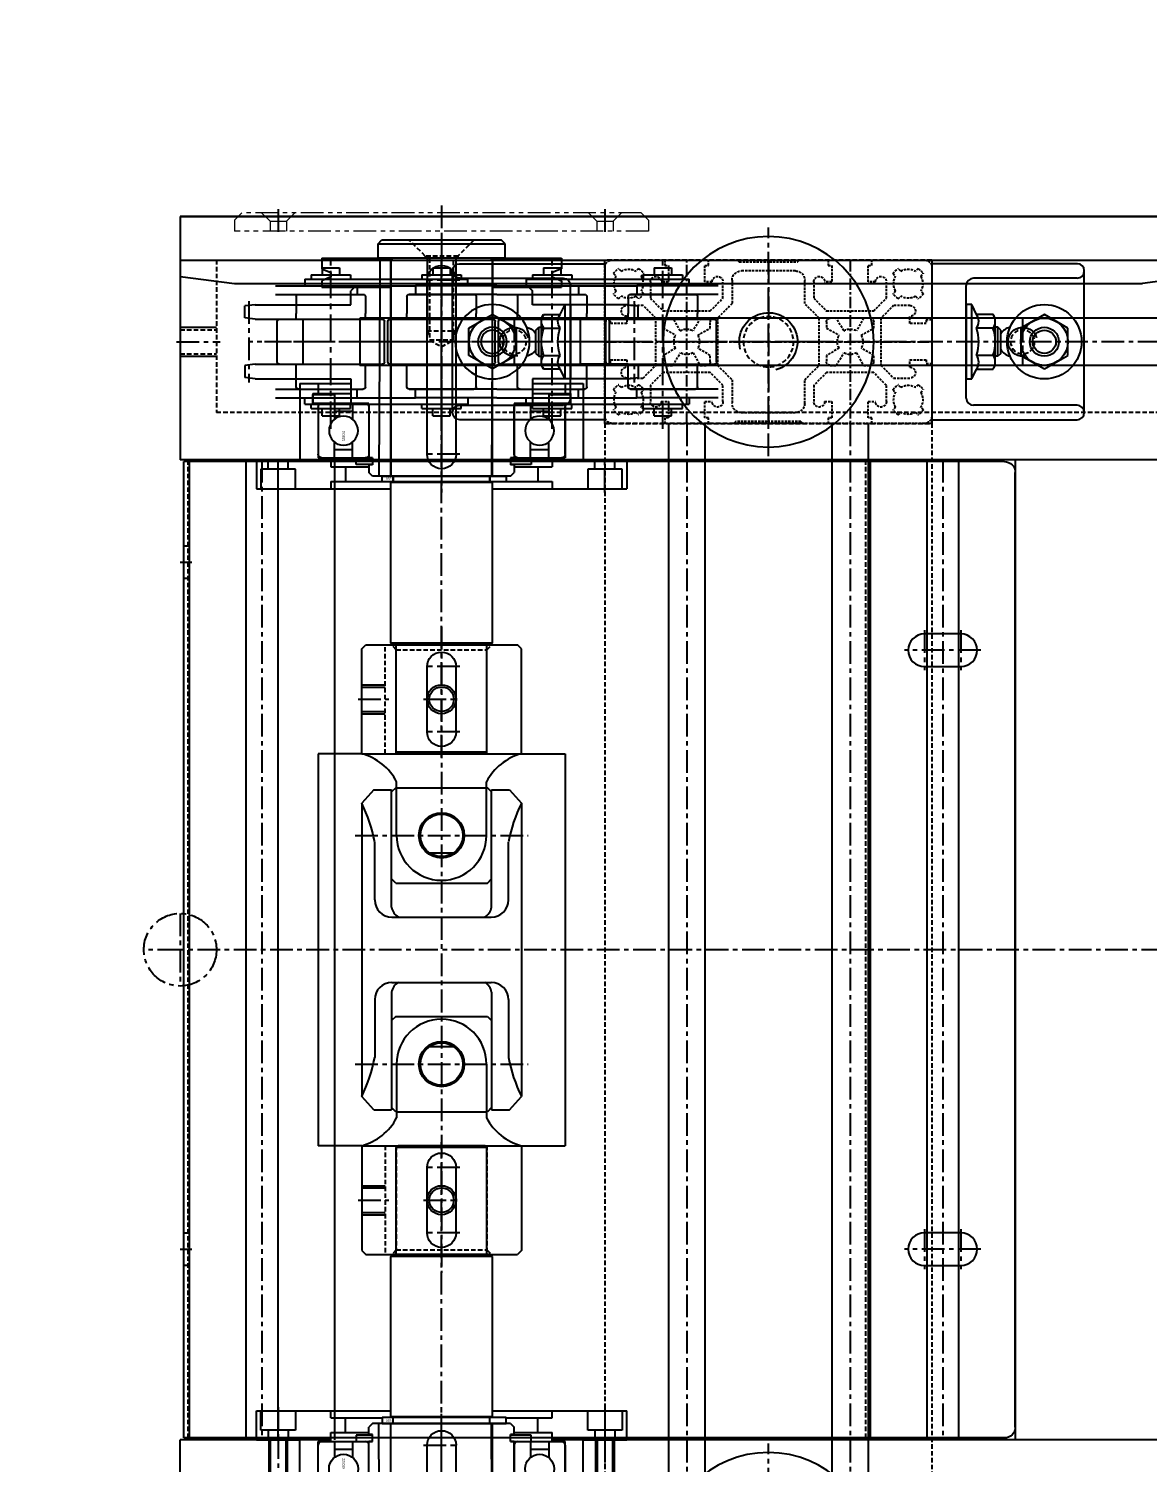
# Model space of a CAD drawing. Header units: inches. Extents: x 0 to 77285, y -118 to 40065.
# Drawn here: x 12512.9 to 12821, y 23039.3 to 23434.3 of the extents above; entities that cross this region are included whole.
import ezdxf
from ezdxf.enums import TextEntityAlignment as Align

# ---------------------------------------------------------------- set-up
doc = ezdxf.new("R2010")
doc.units = ezdxf.units.IN
doc.header["$LTSCALE"] = 5
doc.header["$MEASUREMENT"] = 0
for name, pattern in [('CENTER', [2, 1.25, -0.25, 0.25, -0.25]), ('HIDDEN', [0.375, 0.25, -0.125]), ('PHANTOM', [2.5, 1.25, -0.25, 0.25, -0.25, 0.25, -0.25])]:
    doc.linetypes.add(name, pattern=pattern)
for name, color, linetype in [('11', 1, 'CENTER'), ('22', 2, 'HIDDEN'), ('44', 4, 'Continuous'), ('55', 5, 'Continuous'), ('77', 40, 'HIDDEN'), ('A', 8, 'Continuous'), ('B', 123, 'Continuous'), ('G', 231, 'Continuous'), ('T', 3, 'Continuous'), ('Y', 60, 'Continuous')]:
    doc.layers.add(name, color=color, linetype=linetype)
doc.layers.add('33', color=3, linetype='PHANTOM', lineweight=9)
doc.styles.add('SCI', font='')
doc.styles.get("Standard").update_dxf_attribs({"font": 'arial.ttf'})
doc.styles.get('SCI').set_extended_font_data('Gulim')
doc.dimstyles.new('SCH', dxfattribs={"dimtxt": 2.5, "dimasz": 2, "dimexe": 1.25, "dimexo": 0.625, "dimtad": 1, "dimdec": 8, "dimtxsty": 'SCI', "dimcen": 2.5, "dimclrd": 4, "dimclre": 4, "dimclrt": 7, "dimadec": 8, "dimazin": 2, "dimtfac": 1, "dimtdec": 8, "dimtmove": 0, "dimatfit": 3, "dimfxl": 1, "dimarcsym": 0})

# ---------------------------------------------------------------- blocks, each defined once
blk = doc.blocks.new('A$C632A6005')
for p, q in [((-21.5, 0), (-21.5, -40)), ((21.5, 0), (-21.5, 0)), ((21.5, -40.1), (21.5, 0)), ((-17.5, -40), (-17.5, -11.5)), ((-15.5, -9.5), (15.5, -9.5)), ((10.25, -9.5), (-10.25, -9.5)), ((-10.25, -9.5), (-10.25, -11)), ((-10.25, -11), (10.25, -11)), ((-10.25, -11), (-7.51, -12.3)), ((7.51, -12.3), (10.25, -11)), ((10.25, -11), (10.25, -9.5)), ((17.5, -40), (17.5, -11.5)), ((-7.51, -12.3), (-7.51, -16.89)), ((-3.75, -16.86), (-3.75, -12.3)), ((3.76, -16.86), (3.76, -12.3)), ((7.51, -16.89), (7.51, -12.3)), ((-7.51, -16.89), (-6.44, -17.5)), ((-6.44, -17.5), (6.45, -17.5)), ((-4, -18.2), (-4, -17.5)), ((-4, -18.2), (4, -18.2)), ((-3.2, -19), (-4, -18.2)), ((-3.2, -19), (3.2, -19)), ((3.2, -19), (4, -18.2)), ((4, -18.2), (4, -17.5)), ((6.45, -17.5), (7.51, -16.89)), ((-3.75, -24.5), (-7.5, -31)), ((3.75, -24.5), (-3.75, -24.5)), ((7.51, -31), (3.75, -24.5)), ((-7.5, -31), (-3.75, -37.5)), ((3.75, -37.5), (7.51, -31)), ((-3.75, -37.5), (3.75, -37.5)), ((-19.5, -42), (19.6, -42))]:
    blk.add_line(p, q)
for radius in [10.25, 6.5, 4, 3.2]:
    blk.add_circle((0, -31), radius)
for centre, radius, start, end in [((-15.5, -11.5), 2, 90, 180), ((15.5, -11.5), 2, 0, 90), ((-5.63, -9.89), 3.06, 232.1211, 307.8789), ((0, -1.68), 11.26, 250.5288, 289.4712), ((5.63, -9.89), 3.06, 232.1211, 307.8789), ((-5.63, -14.44), 3.06, 232.1211, 307.8789), ((0, -22.5), 4.1, 121.3886, 166.7272), ((0, -6.24), 11.26, 250.5288, 289.4712), ((0, -22.5), 4.1, 13.2728, 58.6114), ((5.63, -14.44), 3.06, 232.1211, 307.8789), ((-19.5, -40), 2, 180, 270), ((-19.5, -40), 2, 270, 0), ((19.5, -40), 2, 180, 270), ((19.6, -40.1), 1.9, 270, 0)]:
    blk.add_arc(centre, radius, start, end)
blk = doc.blocks.new('A$C47db6cef')
at = {"ltscale": 0.506191}
for p, q in [((16.5, 45), (2, 45)), ((16.5, 43.5), (16.5, 45)), ((28.5, 45), (16.5, 45)), ((17.5, 43.5), (16.5, 43.5)), ((17.5, 39), (17.5, 43.5)), ((27.5, 43.5), (27.5, 39)), ((28.5, 43.5), (27.5, 43.5)), ((28.5, 45), (28.5, 43.5)), ((36.5, 45), (28.5, 45)), ((37, 44.5), (36.5, 45)), ((44.7, 44.5), (37, 44.5)), ((45, 44.2), (44.7, 44.5)), ((45.3, 44.5), (45, 44.2)), ((53, 44.5), (45.3, 44.5)), ((53.5, 45), (53, 44.5)), ((61.5, 45), (53.5, 45)), ((61.5, 43.5), (61.5, 45)), ((73.5, 45), (61.5, 45)), ((62.5, 43.5), (61.5, 43.5)), ((62.5, 39), (62.5, 43.5)), ((72.5, 43.5), (72.5, 39)), ((73.5, 43.5), (72.5, 43.5)), ((73.5, 45), (73.5, 43.5)), ((88, 45), (73.5, 45)), ((0, 43), (0, 28.5)), ((3.05, 40.53), (2.33, 41.26)), ((3.74, 42.67), (4.47, 41.95)), ((8.53, 41.95), (9.26, 42.67)), ((10.67, 41.26), (9.95, 40.53)), ((35, 33), (35, 39.5)), ((37.5, 42), (52.5, 42)), ((55, 39.5), (55, 33)), ((80.05, 40.53), (79.33, 41.26)), ((80.74, 42.67), (81.47, 41.95)), ((85.53, 41.95), (86.26, 42.67)), ((87.67, 41.26), (86.95, 40.53)), ((90, 28.5), (90, 43)), ((2.33, 35.74), (3.05, 36.47)), ((9.95, 36.47), (10.67, 35.74)), ((12.5, 34.5), (12.5, 39)), ((15.5, 39), (17.5, 39)), ((27.5, 39), (29.5, 39)), ((32.5, 39), (32.5, 34.5)), ((57.5, 34.5), (57.5, 39)), ((60.5, 39), (62.5, 39)), ((72.5, 39), (74.5, 39)), ((77.5, 39), (77.5, 34.5)), ((79.33, 35.74), (80.05, 36.47)), ((86.95, 36.47), (87.67, 35.74)), ((4.47, 35.05), (3.74, 34.33)), ((6, 32.5), (10.5, 32.5)), ((9.26, 34.33), (8.53, 35.05)), ((10.5, 32.5), (14, 29)), ((16, 31), (12.5, 34.5)), ((32.5, 34.5), (29, 31)), ((31, 29), (35, 33)), ((55, 33), (59, 29)), ((61, 31), (57.5, 34.5)), ((77.5, 34.5), (74, 31)), ((76, 29), (79.5, 32.5)), ((79.5, 32.5), (84, 32.5)), ((81.47, 35.05), (80.74, 34.33)), ((86.26, 34.33), (85.53, 35.05)), ((0, 28.5), (1.5, 28.5)), ((0, 28.5), (0, 16.5)), ((1.5, 28.5), (1.5, 27.5)), ((6, 27.5), (6, 29.5)), ((14, 29), (14, 22.8)), ((22.2, 31), (16, 31)), ((16, 26.25), (16, 28)), ((17, 29), (18.75, 29)), ((18.75, 29), (20.75, 25.53)), ((22.5, 30.7), (22.2, 31)), ((22.8, 31), (22.5, 30.7)), ((29, 31), (22.8, 31)), ((24.25, 25.53), (26.25, 29)), ((26.25, 29), (28, 29)), ((29, 28), (29, 26.25)), ((31, 16), (31, 29)), ((59, 29), (59, 16)), ((67.2, 31), (61, 31)), ((61, 26.25), (61, 28)), ((62, 29), (63.75, 29)), ((63.75, 29), (65.75, 25.53)), ((67.5, 30.7), (67.2, 31)), ((67.8, 31), (67.5, 30.7)), ((74, 31), (67.8, 31)), ((69.25, 25.53), (71.25, 29)), ((71.25, 29), (73, 29)), ((74, 28), (74, 26.25)), ((76, 22.8), (76, 29)), ((84, 29.5), (84, 27.5)), ((88.5, 28.5), (90, 28.5)), ((88.5, 27.5), (88.5, 28.5)), ((90, 16.5), (90, 28.5)), ((1.5, 27.5), (6, 27.5)), ((19.47, 24.25), (16, 26.25)), ((29, 26.25), (25.53, 24.25)), ((64.47, 24.25), (61, 26.25)), ((74, 26.25), (70.53, 24.25)), ((84, 27.5), (88.5, 27.5)), ((14, 22.8), (14.3, 22.5)), ((14.3, 22.5), (14, 22.2)), ((14, 22.2), (14, 16)), ((16, 18.75), (19.47, 20.75)), ((25.53, 20.75), (29, 18.75)), ((61, 18.75), (64.47, 20.75)), ((70.53, 20.75), (74, 18.75)), ((75.7, 22.5), (76, 22.8)), ((76, 22.2), (75.7, 22.5)), ((76, 16), (76, 22.2)), ((0, 16.5), (0, 2)), ((1.5, 16.5), (0, 16.5)), ((1.5, 17.5), (1.5, 16.5)), ((6, 17.5), (1.5, 17.5)), ((6, 15.5), (6, 17.5)), ((14, 16), (10.5, 12.5)), ((16, 17), (16, 18.75)), ((18.75, 16), (17, 16)), ((20.75, 19.47), (18.75, 16)), ((26.25, 16), (24.25, 19.47)), ((28, 16), (26.25, 16)), ((29, 18.75), (29, 17)), ((35, 12), (31, 16)), ((59, 16), (55, 12)), ((61, 17), (61, 18.75)), ((63.75, 16), (62, 16)), ((65.75, 19.47), (63.75, 16)), ((71.25, 16), (69.25, 19.47)), ((73, 16), (71.25, 16)), ((74, 18.75), (74, 17)), ((79.5, 12.5), (76, 16)), ((84, 17.5), (84, 15.5)), ((88.5, 17.5), (84, 17.5)), ((88.5, 16.5), (88.5, 17.5)), ((90, 16.5), (88.5, 16.5)), ((90, 2), (90, 16.5)), ((10.5, 12.5), (6, 12.5)), ((12.5, 10.5), (16, 14)), ((16, 14), (22.2, 14)), ((22.2, 14), (22.5, 14.3)), ((22.5, 14.3), (22.8, 14)), ((22.8, 14), (29, 14)), ((29, 14), (32.5, 10.5)), ((35, 5.5), (35, 12)), ((55, 12), (55, 5.5)), ((57.5, 10.5), (61, 14)), ((61, 14), (67.2, 14)), ((67.2, 14), (67.5, 14.3)), ((67.5, 14.3), (67.8, 14)), ((67.8, 14), (74, 14)), ((74, 14), (77.5, 10.5)), ((84, 12.5), (79.5, 12.5)), ((3.05, 8.53), (2.33, 9.26)), ((3.74, 10.67), (4.47, 9.95)), ((8.53, 9.95), (9.26, 10.67)), ((10.67, 9.26), (9.95, 8.53)), ((12.5, 6), (12.5, 10.5)), ((32.5, 10.5), (32.5, 6)), ((57.5, 6), (57.5, 10.5)), ((77.5, 10.5), (77.5, 6)), ((80.05, 8.53), (79.33, 9.26)), ((80.74, 10.67), (81.47, 9.95)), ((85.53, 9.95), (86.26, 10.67)), ((87.67, 9.26), (86.95, 8.53)), ((2.33, 3.74), (3.05, 4.47)), ((9.95, 4.47), (10.67, 3.74)), ((17.5, 6), (15.5, 6)), ((17.5, 1.5), (17.5, 6)), ((27.5, 6), (27.5, 1.5)), ((29.5, 6), (27.5, 6)), ((62.5, 6), (60.5, 6)), ((62.5, 1.5), (62.5, 6)), ((72.5, 6), (72.5, 1.5)), ((74.5, 6), (72.5, 6)), ((79.33, 3.74), (80.05, 4.47)), ((86.95, 4.47), (87.67, 3.74)), ((2, 0), (16.5, 0)), ((4.47, 3.05), (3.74, 2.33)), ((9.26, 2.33), (8.53, 3.05)), ((16.5, 1.5), (17.5, 1.5)), ((16.5, 0), (16.5, 1.5)), ((16.5, 0), (28.5, 0)), ((27.5, 1.5), (28.5, 1.5)), ((28.5, 1.5), (28.5, 0)), ((28.5, 0), (35.55, 0)), ((35.55, 0), (36.05, 0.5)), ((36.05, 0.5), (44.7, 0.5)), ((52.5, 3), (37.5, 3)), ((44.7, 0.5), (45, 0.8)), ((45, 0.8), (45.3, 0.5)), ((45.3, 0.5), (53.95, 0.5)), ((53.95, 0.5), (54.45, 0)), ((61.5, 1.5), (62.5, 1.5)), ((61.5, 0), (61.5, 1.5)), ((72.5, 1.5), (73.5, 1.5)), ((73.5, 1.5), (73.5, 0)), ((81.47, 3.05), (80.74, 2.33)), ((86.26, 2.33), (85.53, 3.05))]:
    blk.add_line(p, q, dxfattribs=at)
for p, q in [((54.45, 0), (61.5, 0)), ((61.5, 0), (73.5, 0)), ((73.5, 0), (88, 0))]:
    blk.add_line(p, q)
for centre, radius, start, end in [((2, 43), 2, 90, 180), ((88, 43), 2, 0, 90), ((6.5, 38.5), 5, 123.463, 146.537), ((6.5, 38.5), 4, 149.4775, 210.5225), ((6.5, 38.5), 4, 59.4775, 120.5225), ((6.5, 38.5), 5, 33.463, 56.537), ((6.5, 38.5), 4, 329.4775, 30.5225), ((14, 39), 1.5, 0, 180), ((31, 39), 1.5, 0, 180), ((37.5, 39.5), 2.5, 90, 180), ((52.5, 39.5), 2.5, 0, 90), ((59, 39), 1.5, 0, 180), ((76, 39), 1.5, 0, 180), ((83.5, 38.5), 5, 123.463, 146.537), ((83.5, 38.5), 4, 149.4775, 210.5225), ((83.5, 38.5), 4, 59.4775, 120.5225), ((83.5, 38.5), 5, 33.463, 56.537), ((83.5, 38.5), 4, 329.4775, 30.5225), ((6.5, 38.5), 5, 213.463, 236.537), ((6.5, 38.5), 5, 303.463, 326.537), ((83.5, 38.5), 5, 213.463, 236.537), ((83.5, 38.5), 5, 303.463, 326.537), ((6.5, 38.5), 4, 239.4775, 300.5225), ((6, 31), 1.5, 90, 270), ((83.5, 38.5), 4, 239.4775, 300.5225), ((84, 31), 1.5, 270, 90), ((17, 28), 1, 90, 180), ((28, 28), 1, 0, 90), ((62, 28), 1, 90, 180), ((73, 28), 1, 0, 90), ((22.5, 22.5), 3.5, 150, 210), ((22.5, 22.5), 3.5, 60, 120), ((22.5, 22.5), 3.5, 330, 30), ((67.5, 22.5), 3.5, 150, 210), ((67.5, 22.5), 3.5, 60, 120), ((67.5, 22.5), 3.5, 330, 30), ((17, 17), 1, 180, 270), ((22.5, 22.5), 3.5, 240, 300), ((28, 17), 1, 270, 0), ((62, 17), 1, 180, 270), ((67.5, 22.5), 3.5, 240, 300), ((73, 17), 1, 270, 0), ((6, 14), 1.5, 90, 270), ((84, 14), 1.5, 270, 90), ((6.5, 6.5), 5, 123.463, 146.537), ((6.5, 6.5), 4, 149.4775, 210.5225), ((6.5, 6.5), 4, 59.4775, 120.5225), ((6.5, 6.5), 5, 33.463, 56.537), ((6.5, 6.5), 4, 329.4775, 30.5225), ((83.5, 6.5), 5, 123.463, 146.537), ((83.5, 6.5), 4, 149.4775, 210.5225), ((83.5, 6.5), 4, 59.4775, 120.5225), ((83.5, 6.5), 5, 33.463, 56.537), ((83.5, 6.5), 4, 329.4775, 30.5225), ((14, 6), 1.5, 180, 0), ((31, 6), 1.5, 180, 0), ((37.5, 5.5), 2.5, 180, 270), ((52.5, 5.5), 2.5, 270, 0), ((59, 6), 1.5, 180, 0), ((76, 6), 1.5, 180, 0), ((2, 2), 2, 180, 270), ((6.5, 6.5), 5, 213.463, 236.537), ((6.5, 6.5), 4, 239.4775, 300.5225), ((6.5, 6.5), 5, 303.463, 326.537), ((83.5, 6.5), 5, 213.463, 236.537), ((83.5, 6.5), 4, 239.4775, 300.5225), ((83.5, 6.5), 5, 303.463, 326.537), ((88, 2), 2, 270, 0)]:
    blk.add_arc(centre, radius, start, end, dxfattribs=at)
at = {"layer": '11', "ltscale": 0.506191}
for p, q in [((22.5, 45), (22.5, 0)), ((67.5, 0), (67.5, 45)), ((90, 22.5), (0, 22.5))]:
    blk.add_line(p, q, dxfattribs=at)
at = {"layer": '11'}
blk.add_line((45, 45), (45, 0), dxfattribs=at)
at = {"layer": 'A', "ltscale": 0.506191}
for p, q in [((0, 45), (0, 43)), ((2, 45), (0, 45)), ((53.5, 45), (36.5, 45)), ((90, 45), (88, 45)), ((90, 43), (90, 45)), ((0, 2), (0, 0)), ((0, 0), (2, 0)), ((35.55, 0), (54.45, 0)), ((90, 0), (90, 2))]:
    blk.add_line(p, q, dxfattribs=at)
at = {"layer": 'A'}
blk.add_line((88, 0), (90, 0), dxfattribs=at)
blk = doc.blocks.new('A$C08fce532')
for p, q in [((312.5, 90), (22.5, 90)), ((312.5, 0), (312.5, 90)), ((357.5, 90), (357.5, 0)), ((312.5, 0), (22.5, 0))]:
    blk.add_line(p, q)
at = {"layer": '11'}
for p, q in [((312.5, 67.5), (22.5, 67.5)), ((-31.5, 45), (31.5, 45)), ((303.5, 45), (366.5, 45)), ((312.5, 22.5), (22.5, 22.5))]:
    blk.add_line(p, q, dxfattribs=at)
at = {"layer": '22'}
blk.add_circle((335, 45), 6.92, dxfattribs=at)
at = {"layer": '44'}
for centre in [(0, 45), (335, 45)]:
    blk.add_circle(centre, 29, dxfattribs=at)
at = {"layer": 'A'}
for p, q in [((312.5, 72.5), (22.5, 72.5)), ((312.5, 62.5), (22.5, 62.5)), ((312.5, 27.5), (22.5, 27.5)), ((312.5, 17.5), (22.5, 17.5))]:
    blk.add_line(p, q, dxfattribs=at)
at = {"layer": 'T'}
blk.add_arc((335, 45), 8, 255, 165, dxfattribs=at)
at = {"rotation": 270}
blk.add_blockref('A$C47db6cef', (312.5, 90), dxfattribs=at)
at = {"layer": '44', "xscale": -1, "rotation": 180}
blk.add_blockref('A$C632A6005', (335, 90), dxfattribs=at)
at = {"layer": '44'}
blk.add_blockref('A$C632A6005', (335, 0), dxfattribs=at)
blk = doc.blocks.new('A$Cb686dc58')
for p, q in [((0, 17.5), (0, -17.5)), ((0, 17.5), (4, 17.5)), ((4, 17.5), (5, 16.5)), ((4, -17.5), (4, 17.5)), ((5, 16.5), (5, -16.5)), ((0, -17.5), (4, -17.5)), ((4, -17.5), (5, -16.5))]:
    blk.add_line(p, q)
at = {"layer": '11'}
blk.add_line((6, 0), (-1, 0), dxfattribs=at)
at = {"layer": '22'}
for p, q in [((5, 8.9), (0.6, 4.5)), ((0.6, 4.5), (0, 4.5)), ((0.6, 4.5), (0.6, -4.5)), ((0.6, -4.5), (0, -4.5)), ((0.6, -4.5), (5, -8.9))]:
    blk.add_line(p, q, dxfattribs=at)
blk = doc.blocks.new('wehgweh3h4')
for p, q in [((-144.09, -1875.51), (-145.21, -1876.63)), ((-115.21, -1875.51), (-144.09, -1875.51)), ((-134.21, -1875.51), (-134.21, -1882.01)), ((-133.59, -1875.51), (-133.59, -1882.01)), ((-126.83, -1875.51), (-126.83, -1882.01)), ((-126.21, -1875.51), (-126.21, -1882.01)), ((-115.21, -1875.51), (-115.21, -1919.51)), ((-105.28, -1878.83), (-101.61, -1875.51)), ((-20.82, -1875.51), (-101.61, -1875.51)), ((-17.15, -1878.83), (-20.82, -1875.51)), ((-7.21, -1875.51), (21.66, -1875.51)), ((-7.21, -1875.51), (-7.21, -1919.51)), ((3.79, -1875.51), (3.79, -1882.01)), ((4.41, -1875.51), (4.41, -1882.01)), ((11.17, -1875.51), (11.17, -1882.01)), ((11.79, -1875.51), (11.79, -1882.01)), ((21.66, -1875.51), (22.79, -1876.63)), ((-145.21, -1876.63), (-145.21, -1918.38)), ((-105.28, -1878.83), (-105.28, -1883.76)), ((-74.95, -1879.09), (-90.9, -1879.09)), ((-47.48, -1879.09), (-31.53, -1879.09)), ((-17.15, -1878.83), (-17.15, -1883.76)), ((22.79, -1876.63), (22.79, -1918.38)), ((22.79, -1876.63), (22.79, -1918.38)), ((-105.84, -1884.88), (-104.71, -1883.76)), ((-72.92, -1883.76), (-105.28, -1883.76)), ((-79.59, -1884.88), (-80.71, -1883.76)), ((-70.21, -1883.83), (-70.21, -1911.18)), ((-52.21, -1883.83), (-52.21, -1911.18)), ((-49.51, -1883.76), (-17.15, -1883.76)), ((-42.84, -1884.88), (-41.71, -1883.76)), ((-16.59, -1884.88), (-17.71, -1883.76)), ((-92.71, -1885.13), (-107.5, -1885.13)), ((-105.84, -1884.88), (-105.84, -1910.13)), ((-79.59, -1884.88), (-79.59, -1910.13)), ((-42.84, -1884.88), (-42.84, -1910.13)), ((-29.71, -1885.13), (-14.93, -1885.13)), ((-16.59, -1884.88), (-16.59, -1910.13)), ((-87.91, -1893.51), (-87.91, -1901.51)), ((-34.52, -1893.51), (-34.52, -1901.51)), ((-92.71, -1909.88), (-107.5, -1909.88)), ((-104.71, -1911.26), (-105.84, -1910.13)), ((-72.92, -1911.26), (-105.28, -1911.26)), ((-105.28, -1911.26), (-105.28, -1916.19)), ((-79.59, -1910.13), (-80.71, -1911.26)), ((-49.51, -1911.26), (-17.15, -1911.26)), ((-42.84, -1910.13), (-41.71, -1911.26)), ((-29.71, -1909.88), (-14.93, -1909.88)), ((-17.71, -1911.26), (-16.59, -1910.13)), ((-17.15, -1911.26), (-17.15, -1916.19)), ((-144.09, -1919.51), (-145.21, -1918.38)), ((-115.21, -1919.51), (-144.09, -1919.51)), ((-105.28, -1916.19), (-101.61, -1919.51)), ((-20.82, -1919.51), (-101.61, -1919.51)), ((-74.95, -1915.92), (-90.9, -1915.92)), ((-47.48, -1915.92), (-31.53, -1915.92)), ((-17.15, -1916.19), (-20.82, -1919.51)), ((-7.21, -1919.51), (21.66, -1919.51)), ((21.66, -1919.51), (22.79, -1918.38))]:
    blk.add_line(p, q)
for centre, radius in [((-92.71, -1897.51), 6.25), ((-92.71, -1897.51), 5.85), ((-29.71, -1897.51), 6.25), ((-29.71, -1897.51), 5.85), ((-130.21, -1897.51), 4), ((-130.21, -1897.51), 3.38), ((7.79, -1897.51), 4), ((7.79, -1897.51), 3.38)]:
    blk.add_circle(centre, radius)
for centre, radius, start, end in [((-100.33, -1871.48), 15.42, 195.1384, 242.3128), ((-83.09, -1838), 41.83, 243.7223, 259.2297), ((-39.34, -1838), 41.83, 280.7703, 296.2777), ((-22.1, -1871.48), 15.42, 297.6872, 344.8616), ((-74.95, -1883.83), 4.74, 0, 90), ((-47.48, -1883.83), 4.74, 90, 180), ((-73.43, -1887.39), 3.67, 28.6261, 81.9671), ((-48.99, -1887.39), 3.67, 98.0329, 151.3739), ((-92.71, -1897.51), 12.38, 270, 90), ((-29.71, -1897.51), 12.38, 90, 270), ((-100.33, -1923.53), 15.42, 117.6872, 164.8616), ((-74.95, -1911.18), 4.74, 270, 0), ((-73.43, -1907.63), 3.67, 278.0329, 331.3739), ((-48.99, -1907.63), 3.67, 208.6261, 261.9671), ((-47.48, -1911.18), 4.74, 180, 270), ((-22.1, -1923.53), 15.42, 15.1384, 62.3128), ((-83.09, -1957.02), 41.83, 100.7703, 116.2777), ((-39.34, -1957.02), 41.83, 63.7223, 79.2297)]:
    blk.add_arc(centre, radius, start, end)
at = {"layer": '11'}
for p, q in [((-130.21, -1874.51), (-130.21, -1883.01)), ((-92.71, -1873.7), (-92.71, -1921.32)), ((-29.71, -1873.7), (-29.71, -1921.32)), ((7.79, -1874.51), (7.79, -1883.01)), ((-130.21, -1892.51), (-130.21, -1902.51)), ((7.79, -1892.51), (7.79, -1902.51)), ((27.79, -1897.51), (-150.21, -1897.51))]:
    blk.add_line(p, q, dxfattribs=at)
at = {"layer": '22'}
for p, q in [((-115.21, -1882.01), (-145.21, -1882.01)), ((-143.86, -1885.01), (-145.21, -1883.76)), ((-7.21, -1882.01), (22.79, -1882.01)), ((21.43, -1885.01), (22.79, -1883.76)), ((-115.21, -1885.01), (-143.86, -1885.01)), ((-143.86, -1885.01), (-143.86, -1910.01)), ((-7.21, -1885.01), (21.43, -1885.01)), ((21.43, -1885.01), (21.43, -1910.01)), ((-143.86, -1910.01), (-145.21, -1911.25)), ((-115.21, -1910.01), (-143.86, -1910.01)), ((-7.21, -1910.01), (21.43, -1910.01)), ((21.43, -1910.01), (22.79, -1911.25))]:
    blk.add_line(p, q, dxfattribs=at)
at = {"layer": '55'}
for p, q in [((-7.21, -1863.51), (-115.21, -1863.51)), ((-115.21, -1875.51), (-115.21, -1863.51)), ((-7.21, -1875.51), (-7.21, -1863.51)), ((-115.21, -1919.51), (-115.21, -1931.51)), ((-7.21, -1919.51), (-7.21, -1931.51)), ((-7.21, -1931.51), (-115.21, -1931.51))]:
    blk.add_line(p, q, dxfattribs=at)
blk = doc.blocks.new('A$Cb461930f')
for p, q in [((10, 12), (10.5, 12.5)), ((10, 12), (10, -12)), ((10.5, 12.5), (40, 12.5)), ((10.5, -12.5), (10.5, 12.5)), ((40, 13.5), (40.5, 14)), ((40, 13.5), (40, -13.5)), ((40.5, 14), (84.7, 14)), ((40.5, 14), (40.5, -14)), ((84.7, 14), (84.7, -14)), ((84.7, 13.3), (86.5, 13.3)), ((86.5, 14), (146, 14)), ((86.5, 14), (86.5, -14)), ((146, 14), (146.5, 13.5)), ((146, -14), (146, 14)), ((146.5, 13.5), (146.5, -13.5)), ((16, 4), (34, 4)), ((92.5, 4), (140.5, 4)), ((16, -4), (34, -4)), ((92.5, -4), (140.5, -4)), ((10, -12), (10.5, -12.5)), ((10.5, -12.5), (40, -12.5)), ((40, -13.5), (40.5, -14)), ((40.5, -14), (84.7, -14)), ((84.7, -13.3), (86.5, -13.3)), ((86.5, -14), (146, -14)), ((146, -14), (146.5, -13.5))]:
    blk.add_line(p, q)
for centre, start, end in [((16, 0), 90, 270), ((34, 0), 270, 90), ((92.5, 0), 90, 270), ((140.5, 0), 270, 90)]:
    blk.add_arc(centre, 4, start, end)
at = {"layer": '11'}
for p, q in [((16, 5), (16, -5)), ((34, 5), (34, -5)), ((92.5, 5), (92.5, -5)), ((140.5, 5), (140.5, -5)), ((9, 0), (147, 0))]:
    blk.add_line(p, q, dxfattribs=at)
at = {"layer": '22'}
for p, q in [((126.5, -4), (126.5, 4)), ((122.08, 0), (124, 3.32)), ((124, 3.32), (146.5, 3.32)), ((124, -3.32), (124, 3.32)), ((124, -3.32), (122.08, 0)), ((146.5, -3.32), (124, -3.32))]:
    blk.add_line(p, q, dxfattribs=at)
at = {"layer": 'T'}
for p, q in [((125.33, 3.32), (126.5, 4)), ((126.5, 4), (146.5, 4)), ((126.5, -4), (125.33, -3.32)), ((146.5, -4), (126.5, -4))]:
    blk.add_line(p, q, dxfattribs=at)
blk = doc.blocks.new('A$Cc4495199')
for p, q in [((-350, 17), (-349.5, 17.5)), ((-350, 17), (-350, -17)), ((-349.5, 17.5), (-203, 17.5)), ((-349.5, -17.5), (-349.5, 17.5)), ((-203, 17.5), (-203, -17.5)), ((-200, 14), (-128.3, 14)), ((-128.3, 14), (-128.3, -14)), ((-128.3, 13.3), (-126.5, 13.3)), ((-126.5, 14), (-66.5, 14)), ((-126.5, 14), (-126.5, -14)), ((-66.5, 14), (-66.5, -14)), ((-66.5, 13.3), (-64.7, 13.3)), ((-64.7, 14), (-20.5, 14)), ((-64.7, 14), (-64.7, -14)), ((-20.5, 14), (-20, 13.5)), ((-20.5, 14), (-20.5, -14)), ((-20, 13.5), (-20, -13.5)), ((-20, 12.5), (9.5, 12.5)), ((9.5, 12.5), (10, 12)), ((9.5, 12.5), (9.5, -12.5)), ((10, 12), (10, -12)), ((-334.5, 5), (-223.5, 5)), ((-120.5, 4), (-72.5, 4)), ((-14, 4), (4, 4)), ((-334.5, -5), (-223.5, -5)), ((-120.5, -4), (-72.5, -4)), ((-14, -4), (4, -4)), ((-200, -14), (-128.3, -14)), ((-128.3, -13.3), (-126.5, -13.3)), ((-126.5, -14), (-66.5, -14)), ((-66.5, -13.3), (-64.7, -13.3)), ((-64.7, -14), (-20.5, -14)), ((-20.5, -14), (-20, -13.5)), ((-20, -12.5), (9.5, -12.5)), ((9.5, -12.5), (10, -12)), ((-350, -17), (-349.5, -17.5)), ((-349.5, -17.5), (-203, -17.5))]:
    blk.add_line(p, q)
for centre, radius, start, end in [((-200, 17), 3, 180, 270), ((-334.5, 0), 5, 90, 270), ((-223.5, 0), 5, 270, 90), ((-120.5, 0), 4, 90, 270), ((-72.5, 0), 4, 270, 90), ((-14, 0), 4, 90, 270), ((4, 0), 4, 270, 90), ((-200, -17), 3, 90, 180)]:
    blk.add_arc(centre, radius, start, end)
at = {"layer": '11'}
for p, q in [((-351, 10), (-330.58, 10)), ((-334.5, 6), (-334.5, -6)), ((-223.5, 6), (-223.5, -6)), ((-120.5, -5), (-120.5, 5)), ((-72.5, -5), (-72.5, 5)), ((-14, 5), (-14, -5)), ((4, 5), (4, -5)), ((-351, 0), (11, 0)), ((-351, -10), (-330.58, -10))]:
    blk.add_line(p, q, dxfattribs=at)
at = {"layer": '22'}
for p, q in [((-350, 12.46), (-333, 12.46)), ((-335, 13), (-335, 7)), ((-333, 12.46), (-331.58, 10)), ((-333, 12.46), (-333, 7.54)), ((-331.58, 10), (-333, 7.54)), ((-333, 7.54), (-350, 7.54)), ((-350, -7.54), (-333, -7.54)), ((-335, -7), (-335, -13)), ((-333, -7.54), (-331.58, -10)), ((-333, -7.54), (-333, -12.46)), ((-331.58, -10), (-333, -12.46)), ((-333, -12.46), (-350, -12.46))]:
    blk.add_line(p, q, dxfattribs=at)
at = {"layer": 'T'}
for p, q in [((-350, 13), (-335, 13)), ((-335, 13), (-334.06, 12.46)), ((-335, 7), (-350, 7)), ((-334.06, 7.54), (-335, 7)), ((-350, -7), (-335, -7)), ((-335, -7), (-334.06, -7.54)), ((-335, -13), (-350, -13)), ((-334.06, -12.46), (-335, -13))]:
    blk.add_line(p, q, dxfattribs=at)
blk = doc.blocks.new('A$Ce3640bff')
for name, p in [('A$Cc4495199', (138, 0)), ('A$Cb686dc58', (392.5, 0)), ('A$Cb461930f', (246, 0))]:
    blk.add_blockref(name, p)
at = {"layer": '44', "xscale": -1, "rotation": 180}
blk.add_blockref('wehgweh3h4', (263.21, -1897.51), dxfattribs=at)
blk = doc.blocks.new('A$C989ff7f7')
for p, q in [((0, 6), (0, -6)), ((0, 6), (8, 6)), ((2.6, -4.75), (2.6, 4.75)), ((2.6, 4.75), (8, 4.75)), ((8, 6), (8, -31)), ((2.6, 2.75), (0, 2.75)), ((2.6, -2.75), (0, -2.75)), ((-21, -6), (-21, -20)), ((-21, -6), (0, -6)), ((8, -4.75), (2.6, -4.75)), ((-21, -11), (-18.2, -11)), ((-18.2, -9.5), (-18.2, -20)), ((-18.2, -9.5), (-15.5, -9.5)), ((-15.5, -9.5), (-15.5, -20)), ((-15.5, -11), (-0.5, -11)), ((-0.5, -11), (-0.5, -25)), ((-0.5, -14.5), (2, -14.5)), ((2, -14.5), (2, -25)), ((6, -14.5), (6, -28.6)), ((6, -14.5), (8, -14.5)), ((2, -18.5), (6, -18.5)), ((8, -59), (8, -96)), ((6, -62.81), (6, -75.5)), ((-0.5, -65), (-0.5, -79)), ((2, -65), (2, -75.5)), ((-21, -70), (-21, -84)), ((-18.2, -70), (-18.2, -80.5)), ((-15.5, -70), (-15.5, -80.5)), ((2, -71.5), (6, -71.5)), ((-0.5, -75.5), (2, -75.5)), ((6, -75.5), (8, -75.5)), ((-21, -79), (-18.2, -79)), ((-18.2, -80.5), (-15.5, -80.5)), ((-15.5, -79), (-0.5, -79)), ((-21, -84), (0, -84)), ((0, -84), (0, -96)), ((2.6, -94.75), (2.6, -85.25)), ((2.6, -85.25), (8, -85.25)), ((2.6, -87.25), (0, -87.25)), ((2.6, -92.75), (0, -92.75)), ((8, -94.75), (2.6, -94.75)), ((0, -96), (8, -96))]:
    blk.add_line(p, q)
at = {"layer": '11'}
for p, q in [((9, 0), (-1, 0)), ((-22, -45), (9, -45)), ((9, -90), (-1, -90))]:
    blk.add_line(p, q, dxfattribs=at)
blk = doc.blocks.new('A$C3cb9157a')
for p, q in [((-15, 20), (-15, 33)), ((-14, 34), (-1, 34)), ((0, 33), (0, 20)), ((-15, 29.5), (-10.62, 29.5)), ((-12.81, 24.5), (-12.81, 29.5)), ((0, 29.5), (-4.38, 29.5)), ((-2.19, 24.5), (-2.19, 29.5)), ((-15, 24.5), (-10.62, 24.5)), ((0, 24.5), (-4.38, 24.5)), ((-14, 20), (-1, 20)), ((-15, -33), (-15, -20)), ((-1, -20), (-14, -20)), ((0, -20), (0, -33)), ((-15, -24.5), (-10.62, -24.5)), ((-12.81, -29.5), (-12.81, -24.5)), ((0, -24.5), (-4.38, -24.5)), ((-2.19, -29.5), (-2.19, -24.5)), ((-15, -29.5), (-10.62, -29.5)), ((0, -29.5), (-4.38, -29.5)), ((-1, -34), (-14, -34))]:
    blk.add_line(p, q)
for centre in [(-7.5, 27), (-7.5, -27)]:
    blk.add_circle(centre, 4)
for centre, start, end in [((-14, 33), 90, 180), ((-1, 33), 0, 90), ((-14, 21), 180, 270), ((-1, 21), 270, 0), ((-14, -21), 90, 180), ((-1, -21), 0, 90), ((-14, -33), 180, 270), ((-1, -33), 270, 360)]:
    blk.add_arc(centre, 1, start, end)
at = {"layer": '11'}
blk.add_line((-16, 0), (1, 0), dxfattribs=at)
at = {"layer": '44'}
blk.add_text('6008ZZ', height=0.6, dxfattribs=at).set_placement((-7.5, 26.7))
blk = doc.blocks.new('A$C24dafc05')
for p, q in [((0, 23.5), (0, 19)), ((1.8, 23.5), (0, 23.5)), ((1.8, 19), (1.8, 23.5)), ((0, 19), (1.8, 19)), ((0, -19), (1.8, -19)), ((0, -19), (0, -24.67)), ((1.8, -24.67), (1.8, -19)), ((0, -24.67), (1.8, -24.67))]:
    blk.add_line(p, q)
at = {"layer": '11'}
blk.add_line((-1, 0), (2.9, 0), dxfattribs=at)
blk = doc.blocks.new('A$C85a5e17c')
for p, q in [((0, 16.4), (0, -17.81)), ((1.6, 16.4), (0, 16.4)), ((1.6, -17.81), (1.6, 16.4)), ((0, 13.3), (1.6, 13.3)), ((0, -13.3), (1.6, -13.3)), ((0, -17.81), (1.6, -17.81))]:
    blk.add_line(p, q)
at = {"layer": '11'}
blk.add_line((-1, 0), (2.65, 0), dxfattribs=at)
at = {"layer": '44', "style": 'SCI'}
blk.add_text('S28', height=0.6, rotation=90, dxfattribs=at).set_placement((0.74, 13.81), align=Align.MIDDLE_LEFT)
blk = doc.blocks.new('A$C15782971')
for p, q in [((-91, 4.5), (-92, 3.5)), ((-91, 4.5), (-85.71, 4.5)), ((-86, -47.5), (-85.71, 4.5)), ((-58, 4.5), (-53, 4.5)), ((-58, -47.5), (-58, 4.5)), ((-54.99, -47.5), (-54.7, 4.5)), ((-53, 4.5), (-52, 3.5)), ((-360, 0), (-102.5, 0)), ((-119.07, 0), (-119.07, -11.6)), ((-114.93, -11.6), (-114.93, 0)), ((-111, -13), (-111, 0)), ((-92, 1.45), (-92, 3.5)), ((-92, 1.45), (-92, 3.5)), ((-92, 1.45), (-91, 1.45)), ((-91, -0.5), (-91, 1.45)), ((-53, 1.45), (-52, 1.45)), ((-53, -0.5), (-53, 1.45)), ((-52, 1.45), (-52, 3.5)), ((-52, 1.45), (-52, 3.5)), ((-41.5, 0), (0, 0)), ((-33, -13), (-33, 0)), ((-29.07, 0), (-29.07, -11.6)), ((-24.93, -11.6), (-24.93, 0)), ((0, -67), (0, 0)), ((-92, -0.5), (-91, -0.5)), ((-92, -15.5), (-92, -0.5)), ((-53, -0.5), (-52, -0.5)), ((-52, -15.5), (-52, -0.5))]:
    blk.add_line(p, q)
at = {"layer": '11'}
for p, q in [((-72, -48.5), (-72, 5.5)), ((-117, 1), (-117, -13.79)), ((-72, -68), (-72, 1)), ((-27, 1), (-27, -13.79))]:
    blk.add_line(p, q, dxfattribs=at)
at = {"layer": 'T'}
for p, q in [((-119.5, 0), (-119.5, -10)), ((-114.5, -10), (-114.5, 0)), ((-29.5, 0), (-29.5, -10)), ((-24.5, -10), (-24.5, 0))]:
    blk.add_line(p, q, dxfattribs=at)
at = {"xscale": -1, "rotation": 270}
blk.add_blockref('A$C989ff7f7', (-27, 0), dxfattribs=at)
at = {"layer": '11', "xscale": -1, "rotation": 270}
blk.add_blockref('A$C24dafc05', (-72, -0.5), dxfattribs=at)
at = {"layer": '44', "xscale": -1, "rotation": 270}
for name, p in [('A$C85a5e17c', (-72, 4.5)), ('A$C3cb9157a', (-72, -0.5))]:
    blk.add_blockref(name, p, dxfattribs=at)
blk = doc.blocks.new('A$C1d9063d8')
for p, q in [((-2.5, 35.5), (-2.5, 29.5)), ((0, 35.5), (-2.5, 35.5)), ((0, 29.5), (0, 35.5)), ((-2.5, 29.5), (0, 29.5)), ((-2.5, -29.5), (0, -29.5)), ((-2.5, -29.5), (-2.5, -35.5)), ((0, -35.5), (0, -29.5)), ((-2.5, -35.5), (0, -35.5))]:
    blk.add_line(p, q)
at = {"layer": '11'}
blk.add_line((-3.5, 0), (1.2, 0), dxfattribs=at)
blk = doc.blocks.new('A$C3918d32b')
for p, q in [((0, -57), (0, 57)), ((3, 57), (0, 57)), ((5, 55), (3, 57)), ((5, -55), (5, 55)), ((5, 49.55), (2.7, 47.25)), ((2.7, 47.25), (0, 47.25)), ((2.7, 47.25), (2.7, 42.75)), ((2.7, 42.75), (0, 42.75)), ((2.7, 42.75), (5, 40.45)), ((2.7, -42.75), (0, -42.75)), ((5, -40.45), (2.7, -42.75)), ((2.7, -42.75), (2.7, -47.25)), ((2.7, -47.25), (0, -47.25)), ((2.7, -47.25), (5, -49.55)), ((5, -55), (3, -57)), ((3, -57), (0, -57))]:
    blk.add_line(p, q)
at = {"layer": '11'}
for p, q in [((6, 45), (-1, 45)), ((7, 0), (-2, 0)), ((6, -45), (-1, -45))]:
    blk.add_line(p, q, dxfattribs=at)
blk = doc.blocks.new('FINALrf2040vrp-sc')
for p, q in [((10.715, 4.15), (14.685, 4.15)), ((10.715, 4.15), (10.715, 2.5)), ((14.685, 4.15), (14.685, 2.5)), ((36.115, 4.15), (36.115, 2.5)), ((36.115, 4.15), (40.085, 4.15)), ((40.085, 4.15), (40.085, 2.5)), ((0, 0), (18.7, 0)), ((6.7, 1.5), (44.1, 1.5)), ((6.7, 1.5), (6.7, 0)), ((8.2, 2.5), (8.2, 1.5)), ((8.2, 2.5), (17.2, 2.5)), ((17.2, 2.5), (17.2, 1.5)), ((18.7, 0), (32.1, 0)), ((18.7, 0), (18.7, -2)), ((32.1, 0), (32.1, -2)), ((50.8, 0), (32.1, 0)), ((33.6, 2.5), (42.6, 2.5)), ((33.6, 2.5), (33.6, 1.5)), ((42.6, 2.5), (42.6, 1.5)), ((44.1, 0), (44.1, 1.5)), ((0, -2), (20.14, -2)), ((4.76, -2.5), (4.76, -6.35)), ((20.64, -2.5), (20.64, -6.35)), ((30.16, -2.5), (30.16, -6.35)), ((50.8, -2), (30.66, -2)), ((30.66, -2), (45.54, -2)), ((46.04, -2.5), (46.04, -6.35)), ((4.76, -6.35), (4.76, -7.7)), ((20.64, -6.35), (20.64, -7.7)), ((30.16, -6.35), (30.16, -7.7)), ((46.04, -6.35), (46.04, -7.7)), ((0.4, -8.2), (0.4, -17.5)), ((0.9, -7.7), (24.5, -7.7)), ((25, -8.2), (25, -17.5)), ((25.8, -8.2), (25.8, -17.5)), ((26.3, -7.7), (49.9, -7.7)), ((50.4, -8.2), (50.4, -17.5)), ((0.9, -18), (24.5, -18)), ((4.76, -18), (4.76, -19.35)), ((4.76, -23.2), (4.76, -19.35)), ((20.64, -18), (20.64, -19.35)), ((20.64, -23.2), (20.64, -19.35)), ((26.3, -18), (49.9, -18)), ((30.16, -18), (30.16, -19.35)), ((30.16, -23.2), (30.16, -19.35)), ((46.04, -18), (46.04, -19.35)), ((46.04, -23.2), (46.04, -19.35)), ((0, -23.7), (20.14, -23.7)), ((0, -25.7), (18.7, -25.7)), ((6.7, -27.2), (6.7, -25.7)), ((18.7, -25.7), (18.7, -23.7)), ((18.7, -25.7), (32.1, -25.7)), ((30.66, -23.7), (45.54, -23.7)), ((50.8, -23.7), (30.66, -23.7)), ((32.1, -25.7), (32.1, -23.7)), ((50.8, -25.7), (32.1, -25.7)), ((44.1, -25.7), (44.1, -27.2)), ((6.7, -27.2), (44.1, -27.2)), ((8.2, -28.2), (8.2, -27.2)), ((8.2, -28.2), (17.2, -28.2)), ((10.715, -29.85), (10.715, -28.2)), ((14.685, -29.85), (14.685, -28.2)), ((17.2, -28.2), (17.2, -27.2)), ((33.6, -28.2), (33.6, -27.2)), ((33.6, -28.2), (42.6, -28.2)), ((36.115, -29.85), (36.115, -28.2)), ((40.085, -29.85), (40.085, -28.2)), ((42.6, -28.2), (42.6, -27.2)), ((10.715, -29.85), (14.685, -29.85)), ((36.115, -29.85), (40.085, -29.85))]:
    blk.add_line(p, q)
for centre, start, end in [((5.26, -2.5), 90, 180), ((20.14, -2.5), 0, 90), ((30.66, -2.5), 90, 180), ((45.54, -2.5), 0, 90), ((0.9, -8.2), 90, 180), ((24.5, -8.2), 0, 90), ((26.3, -8.2), 90, 180), ((49.9, -8.2), 0, 90), ((0.9, -17.5), 180, 270), ((24.5, -17.5), 270, 0), ((26.3, -17.5), 180, 270), ((49.9, -17.5), 270, 0), ((5.26, -23.2), 180, 270), ((20.14, -23.2), 270, 0), ((30.66, -23.2), 180, 270), ((45.54, -23.2), 270, 0)]:
    blk.add_arc(centre, 0.5, start, end)
at = {"layer": '11'}
for p, q in [((12.7, 7.15), (12.7, -32.85)), ((38.1, 7.15), (38.1, -32.85))]:
    blk.add_line(p, q, dxfattribs=at)
blk = doc.blocks.new('A$C006C2B59')
at = {"layer": '11'}
blk.add_line((-60.19, 0), (67.37, 0), dxfattribs=at)
at = {"rotation": 179.9999999999999}
for p in [(12.7, -12.85), (63.5, -12.85)]:
    blk.add_blockref('FINALrf2040vrp-sc', p, dxfattribs=at)
blk = doc.blocks.new('A$Ce95bc381')
for p, q in [((0, 280), (0, 0)), ((0, 280), (16.5, 280)), ((16.5, 280), (18.5, 265)), ((18.5, 265), (18.5, 15)), ((16.5, 0), (18.5, 15)), ((0, 0), (16.5, 0))]:
    blk.add_line(p, q)
blk = doc.blocks.new('A$Ca9249236')
for p, q in [((-280, 67), (0, 67)), ((0, 67), (0, 0)), ((-86, 55.5), (-105, 55.5)), ((-105, 55.5), (-105, 52.6)), ((-86, 55.5), (-86, 47.5)), ((-39, 55.5), (-58, 55.5)), ((-58, 55.5), (-58, 47.5)), ((-54.99, 55.5), (-54.99, 47.5)), ((-39, 55.5), (-39, 52.6)), ((0, 55), (-280, 55)), ((-105, 52.6), (-102.5, 51.55)), ((-102.5, 51.55), (-102.5, 50.35)), ((-39, 52.6), (-41.5, 51.55)), ((-41.5, 51.55), (-41.5, 50.35)), ((-102.5, 50.35), (-105, 49.3)), ((-105, 49.3), (-105, 47.5)), ((-86, 47.5), (-105, 47.5)), ((-96, 47.5), (-97, 46.5)), ((-86, 47.5), (-96, 47.5)), ((-86, 47.5), (-85.71, -4.5)), ((-58, 47.5), (-58, -4.5)), ((-48, 47.5), (-58, 47.5)), ((-54.99, 47.5), (-54.7, -4.5)), ((-39, 47.5), (-54.99, 47.5)), ((-48, 47.5), (-47, 46.5)), ((-41.5, 50.35), (-39, 49.3)), ((-39, 49.3), (-39, 47.5)), ((-97, 42.7), (-97, 46.5)), ((-47, 42.7), (-47, 46.5)), ((-123.36, 42.7), (-126.18, 42.35)), ((-126.18, 39.05), (-126.18, 42.35)), ((-123.36, 42.7), (-97, 42.7)), ((-20.64, 42.7), (-47, 42.7)), ((-20.64, 42.7), (-17.82, 42.35)), ((-17.82, 39.05), (-17.82, 42.35)), ((-280, 39), (-49.5, 39)), ((-123.36, 38.7), (-126.18, 39.05)), ((-123.36, 38.7), (-110.21, 38.7)), ((-110.21, 38.7), (-110.21, 26.3)), ((-49.5, 39), (-49.5, 26)), ((-33.79, 38.7), (-33.79, 26.3)), ((-20.64, 38.7), (-33.79, 38.7)), ((-20.64, 38.7), (-17.82, 39.05)), ((-280, 26), (-49.5, 26)), ((-123.36, 26.3), (-126.18, 25.95)), ((-126.18, 25.95), (-126.18, 22.65)), ((-123.36, 26.3), (-110.21, 26.3)), ((-20.64, 26.3), (-33.79, 26.3)), ((-20.64, 26.3), (-17.82, 25.95)), ((-17.82, 25.95), (-17.82, 22.65)), ((-123.36, 22.3), (-126.18, 22.65)), ((-123.36, 22.3), (-97, 22.3)), ((-97, 22.3), (-97, 15.5)), ((-47, 22.3), (-47, 15.5)), ((-20.64, 22.3), (-47, 22.3)), ((-20.64, 22.3), (-17.82, 22.65)), ((-97, 15.5), (-92, 15.5)), ((-92, 15.5), (-92, 0.5)), ((-52, 15.5), (-47, 15.5)), ((-52, 15.5), (-52, 0.5)), ((-360, 0), (0, 0)), ((-92, 0.5), (-91, 0.5)), ((-91, 0.5), (-91, -1.45)), ((-53, 0.5), (-52, 0.5)), ((-53, 0.5), (-53, -1.45)), ((-92, -1.45), (-91, -1.45)), ((-92, -1.45), (-92, -3.5)), ((-92, -1.45), (-92, -3.5)), ((-91, -4.5), (-92, -3.5)), ((-53, -1.45), (-52, -1.45)), ((-53, -4.5), (-52, -3.5)), ((-52, -1.45), (-52, -3.5)), ((-52, -1.45), (-52, -3.5)), ((-91, -4.5), (-85.71, -4.5)), ((-58, -4.5), (-53, -4.5))]:
    blk.add_line(p, q)
at = {"layer": '11'}
for p, q in [((-72, 56.5), (-72, 46.5)), ((-72, 48.5), (-72, -5.5)), ((-125.07, 43.7), (-125.07, 21.3)), ((-18.93, 43.7), (-18.93, 21.3)), ((-232, 39), (-232, 26)), ((-92, 39), (-92, 26)), ((-280, 32.5), (-18.93, 32.5)), ((1, 32.5), (-11, 32.5))]:
    blk.add_line(p, q, dxfattribs=at)
at = {"layer": '22'}
for p, q in [((-10, 55), (-10, 13)), ((0, 35.82), (-10, 35.82)), ((0, 29.18), (-10, 29.18)), ((-270, 13), (-10, 13))]:
    blk.add_line(p, q, dxfattribs=at)
at = {"layer": '77'}
for centre in [(-232, 32.5), (-92, 32.5)]:
    blk.add_circle(centre, 3.32, dxfattribs=at)
at = {"layer": 'T'}
for p, q in [((0, 36.5), (-10, 36.5)), ((0, 28.5), (-10, 28.5))]:
    blk.add_line(p, q, dxfattribs=at)
for centre in [(-232, 32.5), (-92, 32.5)]:
    blk.add_arc(centre, 4, 255, 165, dxfattribs=at)
at = {"rotation": 270}
blk.add_blockref('A$C989ff7f7', (-27, 0), dxfattribs=at)
at = {"layer": '11', "rotation": 270}
for name, p in [('A$C1d9063d8', (-72, 15.5)), ('A$C24dafc05', (-72, 0.5))]:
    blk.add_blockref(name, p, dxfattribs=at)
at = {"layer": '33', "xscale": -1, "rotation": 270}
blk.add_blockref('A$C3918d32b', (-72, 63), dxfattribs=at)
at = {"layer": '44', "rotation": 270}
for name, p in [('A$C3cb9157a', (-72, 0.5)), ('A$C85a5e17c', (-72, -4.5))]:
    blk.add_blockref(name, p, dxfattribs=at)
at = {"layer": 'B', "xscale": 1.200000000000001, "yscale": 1.200000000000001, "zscale": 1.200000000000001}
blk.add_blockref('A$C006C2B59', (-102.48, 32.5), dxfattribs=at)
at = {"layer": 'G', "rotation": 270}
blk.add_blockref('A$Ce95bc381', (-280, 67), dxfattribs=at)
blk = doc.blocks.new('A$C56e291fb')
for p, q in [((-131.5, 0), (131.5, 0)), ((-134.5, -3), (-134.5, -229)), ((134.5, -3), (134.5, -229)), ((-134.5, -40), (134.5, -40)), ((-134.5, -229), (134.5, -229))]:
    blk.add_line(p, q)
for points in [[(-87, -15, -1), (-78, -15), (-78, -25, -1), (-87, -25)], [(78, -15, -1), (87, -15), (87, -25, -1), (78, -25)]]:
    blk.add_lwpolyline(points, format="xyb", close=True)
for centre, start, end in [((-131.5, -3), 90, 180), ((131.5, -3), 0, 90)]:
    blk.add_arc(centre, 3, start, end)
at = {"layer": '11'}
for p, q in [((-82.5, -9.5), (-82.5, -30.5)), ((82.5, -9.5), (82.5, -30.5)), ((-77, -15), (-88, -15)), ((88, -15), (77, -15)), ((-77, -25), (-88, -25)), ((88, -25), (77, -25)), ((-82.5, -230), (-82.5, -226.8)), ((106.8, -230), (106.8, -226.8))]:
    blk.add_line(p, q, dxfattribs=at)
at = {"layer": '22'}
for p, q in [((-134.5, -41.2), (134.5, -41.2)), ((-134.5, -227.8), (134.5, -227.8)), ((-87, -227.8), (-87, -229)), ((-78, -229), (-78, -227.8)), ((102.3, -227.8), (102.3, -229)), ((111.3, -229), (111.3, -227.8))]:
    blk.add_line(p, q, dxfattribs=at)
blk = doc.blocks.new('A$C02c58088')
for p, q in [((-135, 232), (135, 232)), ((-135, 192), (135, 192)), ((-135, 44.5), (135, 44.5)), ((-135, 4.5), (135, 4.5))]:
    blk.add_line(p, q)
at = {"layer": '11'}
for p, q in [((0, 363), (0, 2)), ((-135, 212), (135, 212)), ((-135, 24.5), (135, 24.5)), ((-10, 2), (10, 2)), ((0, 2), (0, -8))]:
    blk.add_line(p, q, dxfattribs=at)
blk.add_circle((0, 2), 10, dxfattribs=at)
at = {"layer": 'A'}
for p, q in [((-135, 216.4), (135, 216.4)), ((-135, 207.6), (135, 207.6)), ((-135, 28.9), (135, 28.9)), ((-135, 20.1), (135, 20.1))]:
    blk.add_line(p, q, dxfattribs=at)
at = {"xscale": -1.000000000000001, "rotation": 90}
for name, p in [('A$Ca9249236', (-135, 2)), ('A$C15782971', (135, 2))]:
    blk.add_blockref(name, p, dxfattribs=at)
at = {"xscale": -1}
blk.add_blockref('A$Ce3640bff', (202, 74), dxfattribs=at)
at = {"layer": '77', "xscale": -1}
blk.add_blockref('A$C08fce532', (167.5, 119), dxfattribs=at)
at = {"layer": 'Y', "xscale": -1}
blk.add_blockref('A$C56e291fb', (0, 232), dxfattribs=at)
blk = doc.blocks.new('*D367')
at = {"color": 4, "lineweight": -2, "transparency": 16777216}
for p, q in [((12554.65, 23925.55), (12554.65, 29140.68)), ((21064.65, 23433.05), (21064.65, 29140.68)), ((12714.65, 29040.68), (20904.65, 29040.68))]:
    blk.add_line(p, q, dxfattribs=at)
at = {"color": 4, "transparency": 16777216}
for points in [[(12714.65, 29067.34), (12714.65, 29014.01), (12554.65, 29040.68)], [(20904.65, 29067.34), (20904.65, 29014.01), (21064.65, 29040.68)]]:
    blk.add_solid(points, dxfattribs=at)
at = {"layer": 'Defpoints', "color": 0, "transparency": 16777216}
for p in [(21064.65, 29040.68), (12554.65, 23875.55), (21064.65, 23383.05)]:
    blk.add_point(p, dxfattribs=at)
at = {"color": 7, "transparency": 16777216, "insert": (16809.65, 29193.47), "char_height": 200, "attachment_point": 5, "style": 'SCI'}
blk.add_mtext('8510', dxfattribs=at)
blk = doc.blocks.new('*D374')
at = {"color": 4, "lineweight": -2, "transparency": 16777216}
for p, q in [((12554.65, 23925.55), (12554.65, 30215.88)), ((37924.65, 23433.05), (37924.65, 30215.88)), ((12714.65, 30115.88), (37764.65, 30115.88))]:
    blk.add_line(p, q, dxfattribs=at)
at = {"color": 4, "transparency": 16777216}
for points in [[(12714.65, 30142.54), (12714.65, 30089.21), (12554.65, 30115.88)], [(37764.65, 30142.54), (37764.65, 30089.21), (37924.65, 30115.88)]]:
    blk.add_solid(points, dxfattribs=at)
at = {"layer": 'Defpoints', "color": 0, "transparency": 16777216}
for p in [(37924.65, 30115.88), (12554.65, 23875.55), (37924.65, 23383.05)]:
    blk.add_point(p, dxfattribs=at)
at = {"color": 7, "transparency": 16777216, "insert": (25239.65, 30268.54), "char_height": 200, "attachment_point": 5, "style": 'SCI'}
blk.add_mtext('25370', dxfattribs=at)
blk = doc.blocks.new('*D382')
at = {"color": 4, "lineweight": -2, "transparency": 16777216}
for p, q in [((12494.65, 23705.55), (11199.34, 23705.55)), ((11299.34, 23545.55), (11299.34, 23340.55)), ((12494.65, 23180.55), (11199.34, 23180.55))]:
    blk.add_line(p, q, dxfattribs=at)
at = {"color": 4, "transparency": 16777216}
for points in [[(11272.67, 23545.55), (11326.01, 23545.55), (11299.34, 23705.55)], [(11272.67, 23340.55), (11326.01, 23340.55), (11299.34, 23180.55)]]:
    blk.add_solid(points, dxfattribs=at)
at = {"layer": 'Defpoints', "color": 0, "transparency": 16777216}
for p in [(12544.65, 23705.55), (11299.34, 23180.55), (12544.65, 23180.55)]:
    blk.add_point(p, dxfattribs=at)
at = {"color": 7, "transparency": 16777216, "insert": (11146.81, 23410.14), "char_height": 200, "attachment_point": 5, "rotation": 90, "style": 'SCI'}
blk.add_mtext('525', dxfattribs=at)
blk = doc.blocks.new('*D384')
at = {"color": 4, "lineweight": -2, "transparency": 16777216}
for p, q in [((12494.65, 23180.55), (11199.34, 23180.55)), ((11299.34, 23020.55), (11299.34, 21840.55)), ((12102.65, 21680.55), (11199.34, 21680.55))]:
    blk.add_line(p, q, dxfattribs=at)
at = {"color": 4, "transparency": 16777216}
for points in [[(11272.67, 23020.55), (11326.01, 23020.55), (11299.34, 23180.55)], [(11272.67, 21840.55), (11326.01, 21840.55), (11299.34, 21680.55)]]:
    blk.add_solid(points, dxfattribs=at)
at = {"layer": 'Defpoints', "color": 0, "transparency": 16777216}
for p in [(12544.65, 23180.55), (11299.34, 21680.55), (12152.65, 21680.55)]:
    blk.add_point(p, dxfattribs=at)
at = {"color": 7, "transparency": 16777216, "insert": (11146.55, 22430.55), "char_height": 200, "attachment_point": 5, "rotation": 90, "style": 'SCI'}
blk.add_mtext('1500', dxfattribs=at)
blk = doc.blocks.new('*D419')
at = {"color": 4, "lineweight": -2, "transparency": 16777216}
for p, q in [((12901.33, 26433.05), (8765.28, 26433.05)), ((8865.28, 26273.05), (8865.28, 15530.55)), ((12910.65, 15370.55), (8765.28, 15370.55))]:
    blk.add_line(p, q, dxfattribs=at)
at = {"color": 4, "transparency": 16777216}
for points in [[(8838.61, 26273.05), (8891.95, 26273.05), (8865.28, 26433.05)], [(8838.61, 15530.55), (8891.95, 15530.55), (8865.28, 15370.55)]]:
    blk.add_solid(points, dxfattribs=at)
at = {"layer": 'Defpoints', "color": 0, "transparency": 16777216}
for p in [(12951.33, 26433.05), (8865.28, 15370.55), (12960.65, 15370.55)]:
    blk.add_point(p, dxfattribs=at)
at = {"color": 7, "transparency": 16777216, "insert": (8700.23, 20901.8), "char_height": 200, "attachment_point": 5, "rotation": 90, "style": 'SCI'}
blk.add_mtext('11062,5', dxfattribs=at)
blk = doc.blocks.new('*D420')
at = {"color": 4, "lineweight": -2, "transparency": 16777216}
for p, q in [((12043.12, 24016.55), (12043.12, 24714.1)), ((12520.65, 23856.55), (11943.12, 23856.55)), ((12043.12, 23554.55), (12043.12, 23856.55)), ((12520.65, 23554.55), (11943.12, 23554.55)), ((12043.12, 23394.55), (12043.12, 23234.55))]:
    blk.add_line(p, q, dxfattribs=at)
at = {"color": 4, "transparency": 16777216}
for points in [[(12016.46, 24016.55), (12069.79, 24016.55), (12043.12, 23856.55)], [(12016.46, 23394.55), (12069.79, 23394.55), (12043.12, 23554.55)]]:
    blk.add_solid(points, dxfattribs=at)
at = {"layer": 'Defpoints', "color": 0, "transparency": 16777216}
for p in [(12043.12, 23856.55), (12570.65, 23856.55), (12570.65, 23554.55)]:
    blk.add_point(p, dxfattribs=at)
at = {"color": 7, "transparency": 16777216, "insert": (11890.59, 24445.33), "char_height": 200, "attachment_point": 5, "rotation": 90, "style": 'SCI'}
blk.add_mtext('302', dxfattribs=at)

msp = doc.modelspace()

# ---------------------------------------------------------------- block references
at = {"rotation": 270}
msp.add_blockref('A$C02c58088', (12552.6497809, 23180.55047629), dxfattribs=at)

# ---------------------------------------------------------------- dimensions: what is measured, and where the dimension line sits
for base, p2, picture, middle in [((37924.649780898, 30115.8761734788), (37924.649780898, 23383.0504762948), '*D374', (25239.649780898, 30268.5392893244)), ((21064.649780898, 29040.6754827387), (21064.649780898, 23383.0504762948), '*D367', (16809.649780898, 29193.4717543765))]:
    dim = msp.add_linear_dim(base=base, p1=(12554.649780898, 23875.5504762968), p2=p2, dimstyle='SCH', override={"dimscale": 80})
    dim.commit()
    dim.dimension.update_dxf_attribs({"geometry": picture, "text_midpoint": middle})
for base, p1, p2, picture, middle in [((8865.2812807637, 15370.550476295), (12951.3292728223, 26433.0504762968), (12960.649780898, 15370.550476295), '*D419', (8700.2346762364, 20901.8004762959)), ((12043.1217999865, 23856.5504762968), (12570.649780898, 23554.5504762968), (12570.649780898, 23856.5504762968), '*D420', (11890.5918399332, 24445.3254430079)), ((11299.3415557895, 21680.5504762948), (12544.649780898, 23180.5504762948), (12152.6504290972, 21680.5504762948), '*D384', (11146.5452841517, 22430.5504762948))]:
    dim = msp.add_linear_dim(base=base, p1=p1, p2=p2, angle=90, dimstyle='SCH', override={"dimscale": 80})
    dim.commit()
    dim.dimension.update_dxf_attribs({"geometry": picture, "text_midpoint": middle})
dim = msp.add_linear_dim(base=(11299.3415557895, 23180.5504762949), p1=(12544.649780898, 23705.5504762968), p2=(12544.649780898, 23180.5504762948), angle=90, dimstyle='SCH', override={"dimscale": 80})
dim.commit()
dim.dimension.update_dxf_attribs({"geometry": '*D382', "text_midpoint": (11299.3415557895, 23410.1388007347), "dimtype": 160})

doc.saveas('drawing.dxf')
